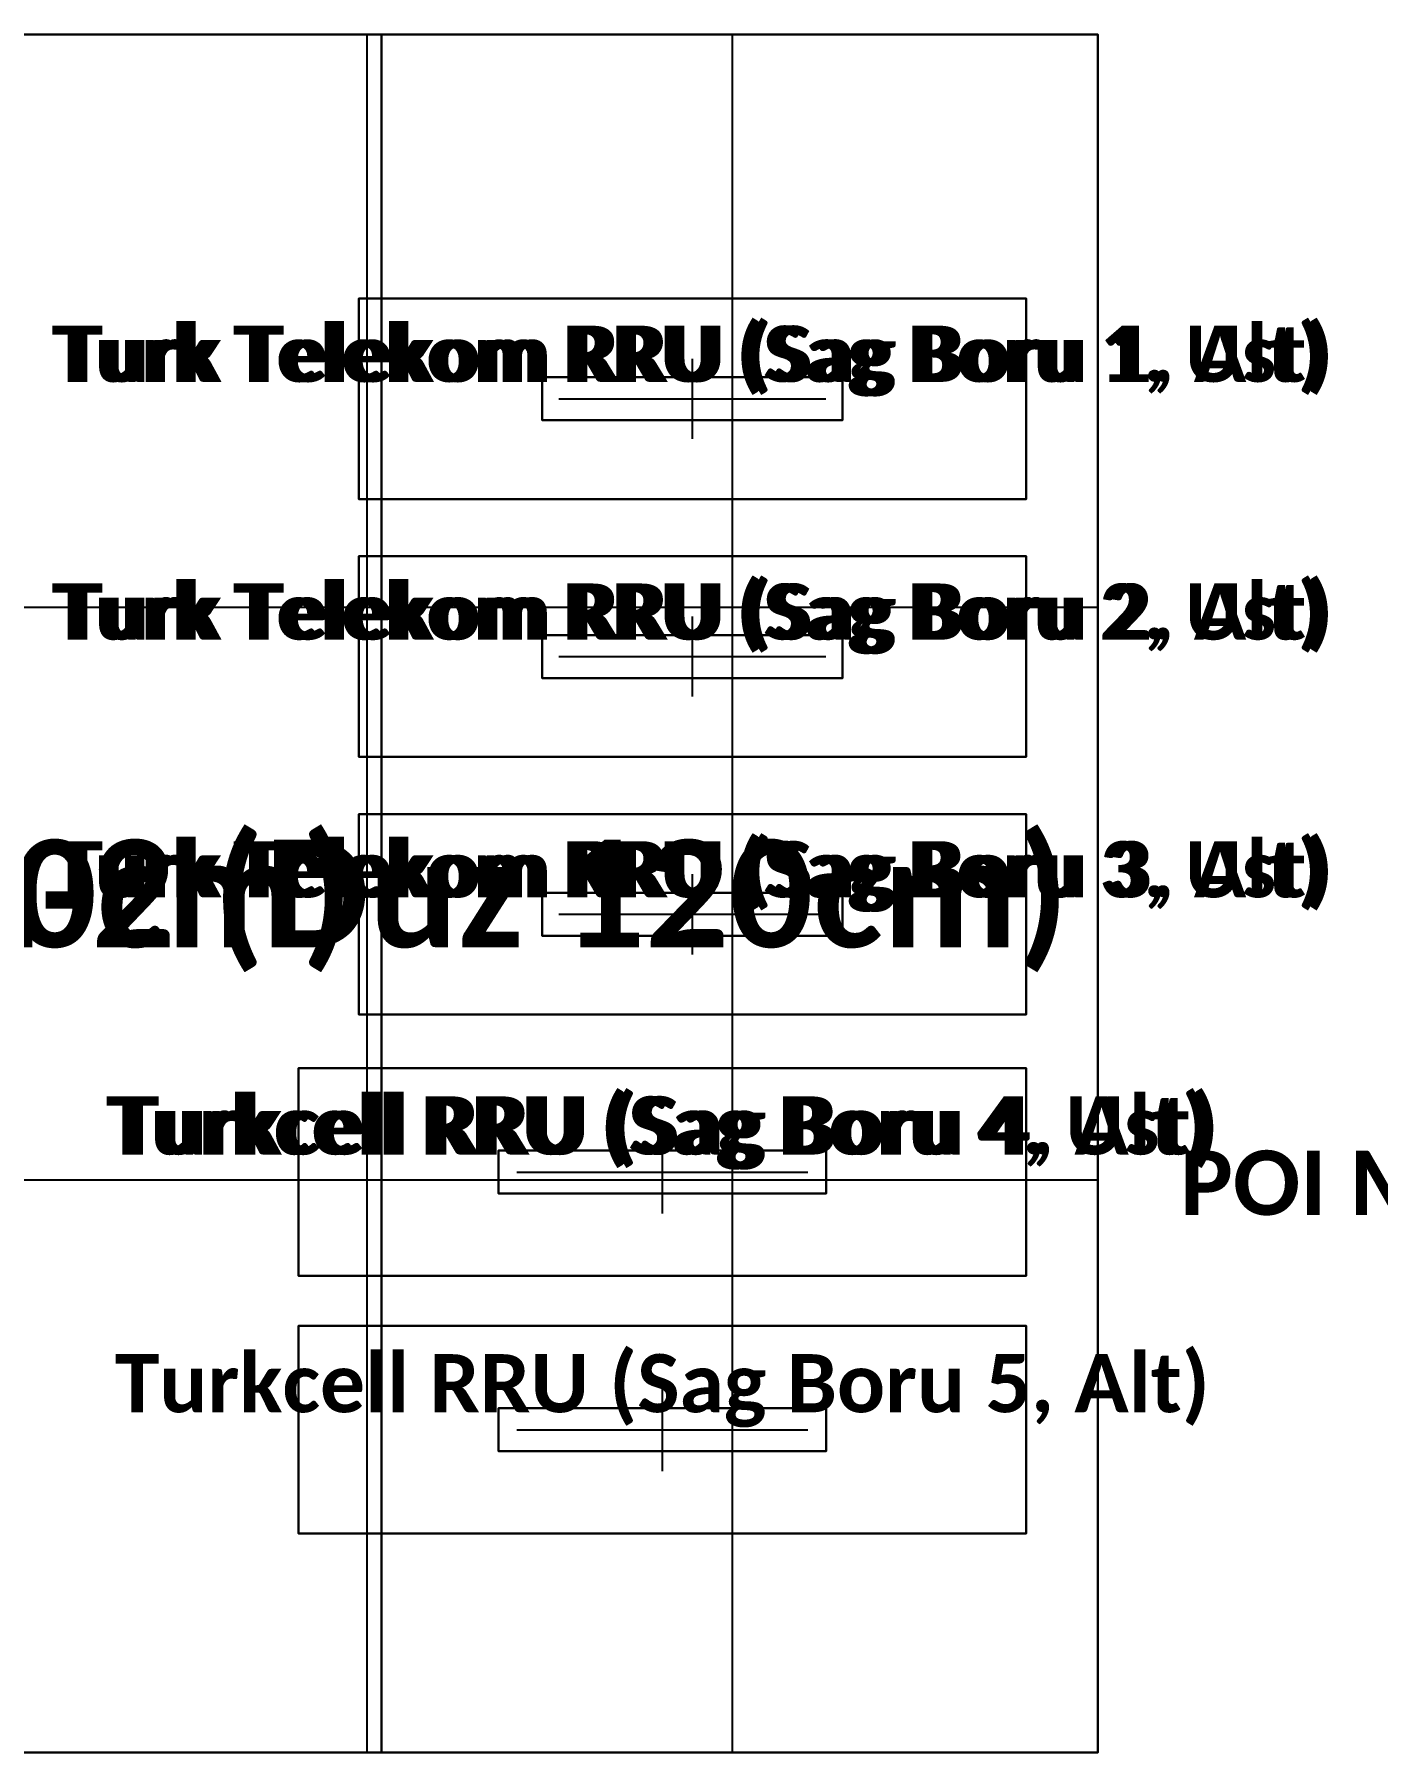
# Model space of a CAD drawing. Header units: millimetres. Extents: x -25000 to 25000, y -60388 to 35000.
# Drawn here: x 13118 to 14055, y -60256 to -59055 of the extents above; entities that cross this region are included whole.
import ezdxf
from ezdxf.enums import TextEntityAlignment as Align

# ---------------------------------------------------------------- set-up
doc = ezdxf.new("R2010")
doc.units = ezdxf.units.MM
for name, color, linetype in [('BLOK_OZEL_PLATFORM', 140, 'CONTINUOUS'), ('EKP_POI_MODULLERI', 40, 'CONTINUOUS'), ('EKP_TURK_TELEKOM_RRU', 4, 'CONTINUOUS'), ('EKP_TURKCELL_RRU', 5, 'CONTINUOUS')]:
    doc.layers.add(name, color=color, linetype=linetype)
doc.styles.get("Standard").update_dxf_attribs({"font": 'calibrib.ttf'})

msp = doc.modelspace()

# ---------------------------------------------------------------- linework, layer by layer
at = {"layer": 'BLOK_OZEL_PLATFORM'}
for p, q in [((13360, -59055.5, 18092), (12340, -59055.5, 18092)), ((13360, -59055.5, 18132), (12340, -59055.5, 18132)), ((13860, -59055.5, 18092), (12840, -59055.5, 18092)), ((13860, -59055.5, 18132), (12840, -59055.5, 18132)), ((13350, -60255.5, 18132), (13350, -59055.5, 18132)), ((13360, -60255.5, 18092), (13360, -59055.5, 18092)), ((13360, -60255.5, 18132), (13360, -59055.5, 18132)), ((13360, -59055.5, 18092), (13360, -59055.5, 18132)), ((13605, -60255.5, 18132), (13605, -59055.5, 18132)), ((13860, -60255.5, 18092), (13860, -59055.5, 18092)), ((13860, -60255.5, 18132), (13860, -59055.5, 18132)), ((13860, -59055.5, 18092), (13860, -59055.5, 18132)), ((12340, -59455.5, 18132), (13360, -59455.5, 18132)), ((12840, -59455.5, 18132), (13860, -59455.5, 18132)), ((12340, -59855.5, 18132), (13360, -59855.5, 18132)), ((12840, -59855.5, 18132), (13860, -59855.5, 18132)), ((12340, -60255.5, 18092), (13360, -60255.5, 18092)), ((12340, -60255.5, 18132), (13360, -60255.5, 18132)), ((12840, -60255.5, 18092), (13860, -60255.5, 18092)), ((12840, -60255.5, 18132), (13860, -60255.5, 18132)), ((13360, -60255.5, 18092), (13360, -60255.5, 18132)), ((13860, -60255.5, 18092), (13860, -60255.5, 18132))]:
    msp.add_line(p, q, dxfattribs=at)
for points in [[(12340, -60255.5, 18092), (13360, -60255.5, 18092), (13360, -59055.5, 18092), (12340, -59055.5, 18092)], [(12340, -60255.5, 18132), (13360, -60255.5, 18132), (13360, -59055.5, 18132), (12340, -59055.5, 18132)], [(12340, -59055.5, 18092), (13360, -59055.5, 18092), (13360, -59055.5, 18132), (12340, -59055.5, 18132)], [(12840, -60255.5, 18092), (13860, -60255.5, 18092), (13860, -59055.5, 18092), (12840, -59055.5, 18092)], [(12840, -60255.5, 18132), (13860, -60255.5, 18132), (13860, -59055.5, 18132), (12840, -59055.5, 18132)], [(12840, -59055.5, 18092), (13860, -59055.5, 18092), (13860, -59055.5, 18132), (12840, -59055.5, 18132)], [(13360, -60255.5, 18092), (13360, -59055.5, 18092), (13360, -59055.5, 18132), (13360, -60255.5, 18132)], [(13860, -60255.5, 18092), (13860, -59055.5, 18092), (13860, -59055.5, 18132), (13860, -60255.5, 18132)], [(12340, -60255.5, 18092), (13360, -60255.5, 18092), (13360, -60255.5, 18132), (12340, -60255.5, 18132)], [(12840, -60255.5, 18092), (13860, -60255.5, 18092), (13860, -60255.5, 18132), (12840, -60255.5, 18132)]]:
    msp.add_3dface(points, dxfattribs=at)
at = {"layer": 'EKP_TURK_TELEKOM_RRU'}
for p, q in [((13810, -59240, 18481), (13344, -59240, 18481)), ((13344, -59240, 18481), (13344, -59380, 18481)), ((13810, -59240, 18991), (13344, -59240, 18991)), ((13344, -59240, 18991), (13344, -59380, 18991)), ((13344, -59240, 18481), (13344, -59240, 18991)), ((13810, -59240, 19261), (13344, -59240, 19261)), ((13344, -59240, 19261), (13344, -59380, 19261)), ((13810, -59240, 19771), (13344, -59240, 19771)), ((13344, -59240, 19771), (13344, -59380, 19771)), ((13344, -59240, 19261), (13344, -59240, 19771)), ((13810, -59380, 18481), (13810, -59240, 18481)), ((13810, -59380, 18991), (13810, -59240, 18991)), ((13810, -59240, 18481), (13810, -59240, 18991)), ((13810, -59380, 19261), (13810, -59240, 19261)), ((13810, -59380, 19771), (13810, -59240, 19771)), ((13810, -59240, 19261), (13810, -59240, 19771)), ((13577, -59338, 18991), (13577, -59282, 18991)), ((13577, -59338, 19771), (13577, -59282, 19771)), ((13681.8, -59295, 18991), (13472.1, -59295, 18991)), ((13472.1, -59295, 18991), (13472.1, -59325, 18991)), ((13681.8, -59295, 19021), (13472.1, -59295, 19021)), ((13472.1, -59295, 19021), (13472.1, -59325, 19021)), ((13472.1, -59295, 18991), (13472.1, -59295, 19021)), ((13681.8, -59295, 19771), (13472.1, -59295, 19771)), ((13472.1, -59295, 19771), (13472.1, -59325, 19771)), ((13681.8, -59295, 19801), (13472.1, -59295, 19801)), ((13472.1, -59295, 19801), (13472.1, -59325, 19801)), ((13472.1, -59295, 19771), (13472.1, -59295, 19801)), ((13681.8, -59325, 18991), (13681.8, -59295, 18991)), ((13681.8, -59325, 19021), (13681.8, -59295, 19021)), ((13681.8, -59295, 18991), (13681.8, -59295, 19021)), ((13681.8, -59325, 19771), (13681.8, -59295, 19771)), ((13681.8, -59325, 19801), (13681.8, -59295, 19801)), ((13681.8, -59295, 19771), (13681.8, -59295, 19801)), ((13483.8, -59310, 18991), (13670.2, -59310, 18991)), ((13483.8, -59310, 19771), (13670.2, -59310, 19771)), ((13472.1, -59325, 18991), (13681.8, -59325, 18991)), ((13472.1, -59325, 19021), (13681.8, -59325, 19021)), ((13472.1, -59325, 18991), (13472.1, -59325, 19021)), ((13472.1, -59325, 19771), (13681.8, -59325, 19771)), ((13472.1, -59325, 19801), (13681.8, -59325, 19801)), ((13472.1, -59325, 19771), (13472.1, -59325, 19801)), ((13681.8, -59325, 18991), (13681.8, -59325, 19021)), ((13681.8, -59325, 19771), (13681.8, -59325, 19801)), ((13344, -59380, 18481), (13810, -59380, 18481)), ((13344, -59380, 18991), (13810, -59380, 18991)), ((13344, -59380, 18481), (13344, -59380, 18991)), ((13344, -59380, 19261), (13810, -59380, 19261)), ((13344, -59380, 19771), (13810, -59380, 19771)), ((13344, -59380, 19261), (13344, -59380, 19771)), ((13810, -59380, 18481), (13810, -59380, 18991)), ((13810, -59380, 19261), (13810, -59380, 19771)), ((13810, -59420, 18481), (13344, -59420, 18481)), ((13344, -59420, 18481), (13344, -59560, 18481)), ((13810, -59420, 18991), (13344, -59420, 18991)), ((13344, -59420, 18991), (13344, -59560, 18991)), ((13344, -59420, 18481), (13344, -59420, 18991)), ((13810, -59420, 19261), (13344, -59420, 19261)), ((13344, -59420, 19261), (13344, -59560, 19261)), ((13810, -59420, 19771), (13344, -59420, 19771)), ((13344, -59420, 19771), (13344, -59560, 19771)), ((13344, -59420, 19261), (13344, -59420, 19771)), ((13810, -59560, 18481), (13810, -59420, 18481)), ((13810, -59560, 18991), (13810, -59420, 18991)), ((13810, -59420, 18481), (13810, -59420, 18991)), ((13810, -59560, 19261), (13810, -59420, 19261)), ((13810, -59560, 19771), (13810, -59420, 19771)), ((13810, -59420, 19261), (13810, -59420, 19771)), ((13577, -59518, 18991), (13577, -59462, 18991)), ((13577, -59518, 19771), (13577, -59462, 19771)), ((13681.8, -59475, 18991), (13472.1, -59475, 18991)), ((13472.1, -59475, 18991), (13472.1, -59505, 18991)), ((13681.8, -59475, 19021), (13472.1, -59475, 19021)), ((13472.1, -59475, 19021), (13472.1, -59505, 19021)), ((13472.1, -59475, 18991), (13472.1, -59475, 19021)), ((13681.8, -59475, 19771), (13472.1, -59475, 19771)), ((13472.1, -59475, 19771), (13472.1, -59505, 19771)), ((13681.8, -59475, 19801), (13472.1, -59475, 19801)), ((13472.1, -59475, 19801), (13472.1, -59505, 19801)), ((13472.1, -59475, 19771), (13472.1, -59475, 19801)), ((13681.8, -59505, 18991), (13681.8, -59475, 18991)), ((13681.8, -59505, 19021), (13681.8, -59475, 19021)), ((13681.8, -59475, 18991), (13681.8, -59475, 19021)), ((13681.8, -59505, 19771), (13681.8, -59475, 19771)), ((13681.8, -59505, 19801), (13681.8, -59475, 19801)), ((13681.8, -59475, 19771), (13681.8, -59475, 19801)), ((13483.8, -59490, 18991), (13670.2, -59490, 18991)), ((13483.8, -59490, 19771), (13670.2, -59490, 19771)), ((13472.1, -59505, 18991), (13681.8, -59505, 18991)), ((13472.1, -59505, 19021), (13681.8, -59505, 19021)), ((13472.1, -59505, 18991), (13472.1, -59505, 19021)), ((13472.1, -59505, 19771), (13681.8, -59505, 19771)), ((13472.1, -59505, 19801), (13681.8, -59505, 19801)), ((13472.1, -59505, 19771), (13472.1, -59505, 19801)), ((13681.8, -59505, 18991), (13681.8, -59505, 19021)), ((13681.8, -59505, 19771), (13681.8, -59505, 19801)), ((13344, -59560, 18481), (13810, -59560, 18481)), ((13344, -59560, 18991), (13810, -59560, 18991)), ((13344, -59560, 18481), (13344, -59560, 18991)), ((13344, -59560, 19261), (13810, -59560, 19261)), ((13344, -59560, 19771), (13810, -59560, 19771)), ((13344, -59560, 19261), (13344, -59560, 19771)), ((13810, -59560, 18481), (13810, -59560, 18991)), ((13810, -59560, 19261), (13810, -59560, 19771)), ((13810, -59600, 18481), (13344, -59600, 18481)), ((13344, -59600, 18481), (13344, -59740, 18481)), ((13810, -59600, 18991), (13344, -59600, 18991)), ((13344, -59600, 18991), (13344, -59740, 18991)), ((13344, -59600, 18481), (13344, -59600, 18991)), ((13810, -59600, 19261), (13344, -59600, 19261)), ((13344, -59600, 19261), (13344, -59740, 19261)), ((13810, -59600, 19771), (13344, -59600, 19771)), ((13344, -59600, 19771), (13344, -59740, 19771)), ((13344, -59600, 19261), (13344, -59600, 19771)), ((13810, -59740, 18481), (13810, -59600, 18481)), ((13810, -59740, 18991), (13810, -59600, 18991)), ((13810, -59600, 18481), (13810, -59600, 18991)), ((13810, -59740, 19261), (13810, -59600, 19261)), ((13810, -59740, 19771), (13810, -59600, 19771)), ((13810, -59600, 19261), (13810, -59600, 19771)), ((13577, -59698, 18991), (13577, -59642, 18991)), ((13577, -59698, 19771), (13577, -59642, 19771)), ((13681.8, -59655, 18991), (13472.1, -59655, 18991)), ((13472.1, -59655, 18991), (13472.1, -59685, 18991)), ((13681.8, -59655, 19021), (13472.1, -59655, 19021)), ((13472.1, -59655, 19021), (13472.1, -59685, 19021)), ((13472.1, -59655, 18991), (13472.1, -59655, 19021)), ((13681.8, -59655, 19771), (13472.1, -59655, 19771)), ((13472.1, -59655, 19771), (13472.1, -59685, 19771)), ((13681.8, -59655, 19801), (13472.1, -59655, 19801)), ((13472.1, -59655, 19801), (13472.1, -59685, 19801)), ((13472.1, -59655, 19771), (13472.1, -59655, 19801)), ((13681.8, -59685, 18991), (13681.8, -59655, 18991)), ((13681.8, -59685, 19021), (13681.8, -59655, 19021)), ((13681.8, -59655, 18991), (13681.8, -59655, 19021)), ((13681.8, -59685, 19771), (13681.8, -59655, 19771)), ((13681.8, -59685, 19801), (13681.8, -59655, 19801)), ((13681.8, -59655, 19771), (13681.8, -59655, 19801)), ((13483.8, -59670, 18991), (13670.2, -59670, 18991)), ((13483.8, -59670, 19771), (13670.2, -59670, 19771)), ((13472.1, -59685, 18991), (13681.8, -59685, 18991)), ((13472.1, -59685, 19021), (13681.8, -59685, 19021)), ((13472.1, -59685, 18991), (13472.1, -59685, 19021)), ((13472.1, -59685, 19771), (13681.8, -59685, 19771)), ((13472.1, -59685, 19801), (13681.8, -59685, 19801)), ((13472.1, -59685, 19771), (13472.1, -59685, 19801)), ((13681.8, -59685, 18991), (13681.8, -59685, 19021)), ((13681.8, -59685, 19771), (13681.8, -59685, 19801)), ((13344, -59740, 18481), (13810, -59740, 18481)), ((13344, -59740, 18991), (13810, -59740, 18991)), ((13344, -59740, 18481), (13344, -59740, 18991)), ((13344, -59740, 19261), (13810, -59740, 19261)), ((13344, -59740, 19771), (13810, -59740, 19771)), ((13344, -59740, 19261), (13344, -59740, 19771)), ((13810, -59740, 18481), (13810, -59740, 18991)), ((13810, -59740, 19261), (13810, -59740, 19771))]:
    msp.add_line(p, q, dxfattribs=at)
for points in [[(13344, -59380, 18481), (13810, -59380, 18481), (13810, -59240, 18481), (13344, -59240, 18481)], [(13344, -59380, 18991), (13810, -59380, 18991), (13810, -59240, 18991), (13344, -59240, 18991)], [(13344, -59240, 18481), (13810, -59240, 18481), (13810, -59240, 18991), (13344, -59240, 18991)], [(13344, -59380, 18481), (13344, -59240, 18481), (13344, -59240, 18991), (13344, -59380, 18991)], [(13344, -59380, 19261), (13810, -59380, 19261), (13810, -59240, 19261), (13344, -59240, 19261)], [(13344, -59380, 19771), (13810, -59380, 19771), (13810, -59240, 19771), (13344, -59240, 19771)], [(13344, -59240, 19261), (13810, -59240, 19261), (13810, -59240, 19771), (13344, -59240, 19771)], [(13344, -59380, 19261), (13344, -59240, 19261), (13344, -59240, 19771), (13344, -59380, 19771)], [(13810, -59380, 18481), (13810, -59240, 18481), (13810, -59240, 18991), (13810, -59380, 18991)], [(13810, -59380, 19261), (13810, -59240, 19261), (13810, -59240, 19771), (13810, -59380, 19771)], [(13472.1, -59325, 18991), (13681.8, -59325, 18991), (13681.8, -59295, 18991), (13472.1, -59295, 18991)], [(13472.1, -59325, 19021), (13681.8, -59325, 19021), (13681.8, -59295, 19021), (13472.1, -59295, 19021)], [(13472.1, -59295, 18991), (13681.8, -59295, 18991), (13681.8, -59295, 19021), (13472.1, -59295, 19021)], [(13472.1, -59325, 18991), (13472.1, -59295, 18991), (13472.1, -59295, 19021), (13472.1, -59325, 19021)], [(13472.1, -59325, 19771), (13681.8, -59325, 19771), (13681.8, -59295, 19771), (13472.1, -59295, 19771)], [(13472.1, -59325, 19801), (13681.8, -59325, 19801), (13681.8, -59295, 19801), (13472.1, -59295, 19801)], [(13472.1, -59295, 19771), (13681.8, -59295, 19771), (13681.8, -59295, 19801), (13472.1, -59295, 19801)], [(13472.1, -59325, 19771), (13472.1, -59295, 19771), (13472.1, -59295, 19801), (13472.1, -59325, 19801)], [(13681.8, -59325, 18991), (13681.8, -59295, 18991), (13681.8, -59295, 19021), (13681.8, -59325, 19021)], [(13681.8, -59325, 19771), (13681.8, -59295, 19771), (13681.8, -59295, 19801), (13681.8, -59325, 19801)], [(13472.1, -59325, 18991), (13681.8, -59325, 18991), (13681.8, -59325, 19021), (13472.1, -59325, 19021)], [(13472.1, -59325, 19771), (13681.8, -59325, 19771), (13681.8, -59325, 19801), (13472.1, -59325, 19801)], [(13344, -59380, 18481), (13810, -59380, 18481), (13810, -59380, 18991), (13344, -59380, 18991)], [(13344, -59380, 19261), (13810, -59380, 19261), (13810, -59380, 19771), (13344, -59380, 19771)], [(13344, -59560, 18481), (13810, -59560, 18481), (13810, -59420, 18481), (13344, -59420, 18481)], [(13344, -59560, 18991), (13810, -59560, 18991), (13810, -59420, 18991), (13344, -59420, 18991)], [(13344, -59420, 18481), (13810, -59420, 18481), (13810, -59420, 18991), (13344, -59420, 18991)], [(13344, -59560, 18481), (13344, -59420, 18481), (13344, -59420, 18991), (13344, -59560, 18991)], [(13344, -59560, 19261), (13810, -59560, 19261), (13810, -59420, 19261), (13344, -59420, 19261)], [(13344, -59560, 19771), (13810, -59560, 19771), (13810, -59420, 19771), (13344, -59420, 19771)], [(13344, -59420, 19261), (13810, -59420, 19261), (13810, -59420, 19771), (13344, -59420, 19771)], [(13344, -59560, 19261), (13344, -59420, 19261), (13344, -59420, 19771), (13344, -59560, 19771)], [(13810, -59560, 18481), (13810, -59420, 18481), (13810, -59420, 18991), (13810, -59560, 18991)], [(13810, -59560, 19261), (13810, -59420, 19261), (13810, -59420, 19771), (13810, -59560, 19771)], [(13472.1, -59505, 18991), (13681.8, -59505, 18991), (13681.8, -59475, 18991), (13472.1, -59475, 18991)], [(13472.1, -59505, 19021), (13681.8, -59505, 19021), (13681.8, -59475, 19021), (13472.1, -59475, 19021)], [(13472.1, -59475, 18991), (13681.8, -59475, 18991), (13681.8, -59475, 19021), (13472.1, -59475, 19021)], [(13472.1, -59505, 18991), (13472.1, -59475, 18991), (13472.1, -59475, 19021), (13472.1, -59505, 19021)], [(13472.1, -59505, 19771), (13681.8, -59505, 19771), (13681.8, -59475, 19771), (13472.1, -59475, 19771)], [(13472.1, -59505, 19801), (13681.8, -59505, 19801), (13681.8, -59475, 19801), (13472.1, -59475, 19801)], [(13472.1, -59475, 19771), (13681.8, -59475, 19771), (13681.8, -59475, 19801), (13472.1, -59475, 19801)], [(13472.1, -59505, 19771), (13472.1, -59475, 19771), (13472.1, -59475, 19801), (13472.1, -59505, 19801)], [(13681.8, -59505, 18991), (13681.8, -59475, 18991), (13681.8, -59475, 19021), (13681.8, -59505, 19021)], [(13681.8, -59505, 19771), (13681.8, -59475, 19771), (13681.8, -59475, 19801), (13681.8, -59505, 19801)], [(13472.1, -59505, 18991), (13681.8, -59505, 18991), (13681.8, -59505, 19021), (13472.1, -59505, 19021)], [(13472.1, -59505, 19771), (13681.8, -59505, 19771), (13681.8, -59505, 19801), (13472.1, -59505, 19801)], [(13344, -59560, 18481), (13810, -59560, 18481), (13810, -59560, 18991), (13344, -59560, 18991)], [(13344, -59560, 19261), (13810, -59560, 19261), (13810, -59560, 19771), (13344, -59560, 19771)], [(13344, -59740, 18481), (13810, -59740, 18481), (13810, -59600, 18481), (13344, -59600, 18481)], [(13344, -59740, 18991), (13810, -59740, 18991), (13810, -59600, 18991), (13344, -59600, 18991)], [(13344, -59600, 18481), (13810, -59600, 18481), (13810, -59600, 18991), (13344, -59600, 18991)], [(13344, -59740, 18481), (13344, -59600, 18481), (13344, -59600, 18991), (13344, -59740, 18991)], [(13344, -59740, 19261), (13810, -59740, 19261), (13810, -59600, 19261), (13344, -59600, 19261)], [(13344, -59740, 19771), (13810, -59740, 19771), (13810, -59600, 19771), (13344, -59600, 19771)], [(13344, -59600, 19261), (13810, -59600, 19261), (13810, -59600, 19771), (13344, -59600, 19771)], [(13344, -59740, 19261), (13344, -59600, 19261), (13344, -59600, 19771), (13344, -59740, 19771)], [(13810, -59740, 18481), (13810, -59600, 18481), (13810, -59600, 18991), (13810, -59740, 18991)], [(13810, -59740, 19261), (13810, -59600, 19261), (13810, -59600, 19771), (13810, -59740, 19771)], [(13472.1, -59685, 18991), (13681.8, -59685, 18991), (13681.8, -59655, 18991), (13472.1, -59655, 18991)], [(13472.1, -59685, 19021), (13681.8, -59685, 19021), (13681.8, -59655, 19021), (13472.1, -59655, 19021)], [(13472.1, -59655, 18991), (13681.8, -59655, 18991), (13681.8, -59655, 19021), (13472.1, -59655, 19021)], [(13472.1, -59685, 18991), (13472.1, -59655, 18991), (13472.1, -59655, 19021), (13472.1, -59685, 19021)], [(13472.1, -59685, 19771), (13681.8, -59685, 19771), (13681.8, -59655, 19771), (13472.1, -59655, 19771)], [(13472.1, -59685, 19801), (13681.8, -59685, 19801), (13681.8, -59655, 19801), (13472.1, -59655, 19801)], [(13472.1, -59655, 19771), (13681.8, -59655, 19771), (13681.8, -59655, 19801), (13472.1, -59655, 19801)], [(13472.1, -59685, 19771), (13472.1, -59655, 19771), (13472.1, -59655, 19801), (13472.1, -59685, 19801)], [(13681.8, -59685, 18991), (13681.8, -59655, 18991), (13681.8, -59655, 19021), (13681.8, -59685, 19021)], [(13681.8, -59685, 19771), (13681.8, -59655, 19771), (13681.8, -59655, 19801), (13681.8, -59685, 19801)], [(13472.1, -59685, 18991), (13681.8, -59685, 18991), (13681.8, -59685, 19021), (13472.1, -59685, 19021)], [(13472.1, -59685, 19771), (13681.8, -59685, 19771), (13681.8, -59685, 19801), (13472.1, -59685, 19801)], [(13344, -59740, 18481), (13810, -59740, 18481), (13810, -59740, 18991), (13344, -59740, 18991)], [(13344, -59740, 19261), (13810, -59740, 19261), (13810, -59740, 19771), (13344, -59740, 19771)]]:
    msp.add_3dface(points, dxfattribs=at)
at = {"layer": 'EKP_TURKCELL_RRU'}
for p, q in [((13810, -59777.5, 18454.5), (13302, -59777.5, 18454.5)), ((13302, -59777.5, 18454.5), (13302, -59922.5, 18454.5)), ((13810, -59777.5, 19017.5), (13302, -59777.5, 19017.5)), ((13302, -59777.5, 19017.5), (13302, -59922.5, 19017.5)), ((13302, -59777.5, 18454.5), (13302, -59777.5, 19017.5)), ((13810, -59777.5, 19234.5), (13302, -59777.5, 19234.5)), ((13302, -59777.5, 19234.5), (13302, -59922.5, 19234.5)), ((13810, -59777.5, 19797.5), (13302, -59777.5, 19797.5)), ((13302, -59777.5, 19797.5), (13302, -59922.5, 19797.5)), ((13302, -59777.5, 19234.5), (13302, -59777.5, 19797.5)), ((13810, -59922.5, 18454.5), (13810, -59777.5, 18454.5)), ((13810, -59922.5, 19017.5), (13810, -59777.5, 19017.5)), ((13810, -59777.5, 18454.5), (13810, -59777.5, 19017.5)), ((13810, -59922.5, 19234.5), (13810, -59777.5, 19234.5)), ((13810, -59922.5, 19797.5), (13810, -59777.5, 19797.5)), ((13810, -59777.5, 19234.5), (13810, -59777.5, 19797.5)), ((13556, -59879, 19017.5), (13556, -59821, 19017.5)), ((13556, -59879, 19797.5), (13556, -59821, 19797.5)), ((13670.3, -59835, 19017.5), (13441.7, -59835, 19017.5)), ((13441.7, -59835, 19017.5), (13441.7, -59865, 19017.5)), ((13670.3, -59835, 19047.5), (13441.7, -59835, 19047.5)), ((13441.7, -59835, 19047.5), (13441.7, -59865, 19047.5)), ((13441.7, -59835, 19017.5), (13441.7, -59835, 19047.5)), ((13670.3, -59835, 19797.5), (13441.7, -59835, 19797.5)), ((13441.7, -59835, 19797.5), (13441.7, -59865, 19797.5)), ((13670.3, -59835, 19827.5), (13441.7, -59835, 19827.5)), ((13441.7, -59835, 19827.5), (13441.7, -59865, 19827.5)), ((13441.7, -59835, 19797.5), (13441.7, -59835, 19827.5)), ((13670.3, -59865, 19017.5), (13670.3, -59835, 19017.5)), ((13670.3, -59865, 19047.5), (13670.3, -59835, 19047.5)), ((13670.3, -59835, 19017.5), (13670.3, -59835, 19047.5)), ((13670.3, -59865, 19797.5), (13670.3, -59835, 19797.5)), ((13670.3, -59865, 19827.5), (13670.3, -59835, 19827.5)), ((13670.3, -59835, 19797.5), (13670.3, -59835, 19827.5)), ((13454.4, -59850, 19017.5), (13657.6, -59850, 19017.5)), ((13454.4, -59850, 19797.5), (13657.6, -59850, 19797.5)), ((13441.7, -59865, 19017.5), (13670.3, -59865, 19017.5)), ((13441.7, -59865, 19047.5), (13670.3, -59865, 19047.5)), ((13441.7, -59865, 19017.5), (13441.7, -59865, 19047.5)), ((13441.7, -59865, 19797.5), (13670.3, -59865, 19797.5)), ((13441.7, -59865, 19827.5), (13670.3, -59865, 19827.5)), ((13441.7, -59865, 19797.5), (13441.7, -59865, 19827.5)), ((13670.3, -59865, 19017.5), (13670.3, -59865, 19047.5)), ((13670.3, -59865, 19797.5), (13670.3, -59865, 19827.5)), ((13302, -59922.5, 18454.5), (13810, -59922.5, 18454.5)), ((13302, -59922.5, 19017.5), (13810, -59922.5, 19017.5)), ((13302, -59922.5, 18454.5), (13302, -59922.5, 19017.5)), ((13302, -59922.5, 19234.5), (13810, -59922.5, 19234.5)), ((13302, -59922.5, 19797.5), (13810, -59922.5, 19797.5)), ((13302, -59922.5, 19234.5), (13302, -59922.5, 19797.5)), ((13810, -59922.5, 18454.5), (13810, -59922.5, 19017.5)), ((13810, -59922.5, 19234.5), (13810, -59922.5, 19797.5)), ((13810, -59957.5, 18454.5), (13302, -59957.5, 18454.5)), ((13302, -59957.5, 18454.5), (13302, -60102.5, 18454.5)), ((13810, -59957.5, 19017.5), (13302, -59957.5, 19017.5)), ((13302, -59957.5, 19017.5), (13302, -60102.5, 19017.5)), ((13302, -59957.5, 18454.5), (13302, -59957.5, 19017.5)), ((13810, -60102.5, 18454.5), (13810, -59957.5, 18454.5)), ((13810, -60102.5, 19017.5), (13810, -59957.5, 19017.5)), ((13810, -59957.5, 18454.5), (13810, -59957.5, 19017.5)), ((13556, -60059, 19017.5), (13556, -60001, 19017.5)), ((13670.3, -60015, 19017.5), (13441.7, -60015, 19017.5)), ((13441.7, -60015, 19017.5), (13441.7, -60045, 19017.5)), ((13670.3, -60015, 19047.5), (13441.7, -60015, 19047.5)), ((13441.7, -60015, 19047.5), (13441.7, -60045, 19047.5)), ((13441.7, -60015, 19017.5), (13441.7, -60015, 19047.5)), ((13670.3, -60045, 19017.5), (13670.3, -60015, 19017.5)), ((13670.3, -60045, 19047.5), (13670.3, -60015, 19047.5)), ((13670.3, -60015, 19017.5), (13670.3, -60015, 19047.5)), ((13454.4, -60030, 19017.5), (13657.6, -60030, 19017.5)), ((13441.7, -60045, 19017.5), (13670.3, -60045, 19017.5)), ((13441.7, -60045, 19047.5), (13670.3, -60045, 19047.5)), ((13441.7, -60045, 19017.5), (13441.7, -60045, 19047.5)), ((13670.3, -60045, 19017.5), (13670.3, -60045, 19047.5)), ((13302, -60102.5, 18454.5), (13810, -60102.5, 18454.5)), ((13302, -60102.5, 19017.5), (13810, -60102.5, 19017.5)), ((13302, -60102.5, 18454.5), (13302, -60102.5, 19017.5)), ((13810, -60102.5, 18454.5), (13810, -60102.5, 19017.5))]:
    msp.add_line(p, q, dxfattribs=at)
for points in [[(13302, -59922.5, 18454.5), (13810, -59922.5, 18454.5), (13810, -59777.5, 18454.5), (13302, -59777.5, 18454.5)], [(13302, -59922.5, 19017.5), (13810, -59922.5, 19017.5), (13810, -59777.5, 19017.5), (13302, -59777.5, 19017.5)], [(13302, -59777.5, 18454.5), (13810, -59777.5, 18454.5), (13810, -59777.5, 19017.5), (13302, -59777.5, 19017.5)], [(13302, -59922.5, 18454.5), (13302, -59777.5, 18454.5), (13302, -59777.5, 19017.5), (13302, -59922.5, 19017.5)], [(13302, -59922.5, 19234.5), (13810, -59922.5, 19234.5), (13810, -59777.5, 19234.5), (13302, -59777.5, 19234.5)], [(13302, -59922.5, 19797.5), (13810, -59922.5, 19797.5), (13810, -59777.5, 19797.5), (13302, -59777.5, 19797.5)], [(13302, -59777.5, 19234.5), (13810, -59777.5, 19234.5), (13810, -59777.5, 19797.5), (13302, -59777.5, 19797.5)], [(13302, -59922.5, 19234.5), (13302, -59777.5, 19234.5), (13302, -59777.5, 19797.5), (13302, -59922.5, 19797.5)], [(13810, -59922.5, 18454.5), (13810, -59777.5, 18454.5), (13810, -59777.5, 19017.5), (13810, -59922.5, 19017.5)], [(13810, -59922.5, 19234.5), (13810, -59777.5, 19234.5), (13810, -59777.5, 19797.5), (13810, -59922.5, 19797.5)], [(13441.7, -59865, 19017.5), (13670.3, -59865, 19017.5), (13670.3, -59835, 19017.5), (13441.7, -59835, 19017.5)], [(13441.7, -59865, 19047.5), (13670.3, -59865, 19047.5), (13670.3, -59835, 19047.5), (13441.7, -59835, 19047.5)], [(13441.7, -59835, 19017.5), (13670.3, -59835, 19017.5), (13670.3, -59835, 19047.5), (13441.7, -59835, 19047.5)], [(13441.7, -59865, 19017.5), (13441.7, -59835, 19017.5), (13441.7, -59835, 19047.5), (13441.7, -59865, 19047.5)], [(13441.7, -59865, 19797.5), (13670.3, -59865, 19797.5), (13670.3, -59835, 19797.5), (13441.7, -59835, 19797.5)], [(13441.7, -59865, 19827.5), (13670.3, -59865, 19827.5), (13670.3, -59835, 19827.5), (13441.7, -59835, 19827.5)], [(13441.7, -59835, 19797.5), (13670.3, -59835, 19797.5), (13670.3, -59835, 19827.5), (13441.7, -59835, 19827.5)], [(13441.7, -59865, 19797.5), (13441.7, -59835, 19797.5), (13441.7, -59835, 19827.5), (13441.7, -59865, 19827.5)], [(13670.3, -59865, 19017.5), (13670.3, -59835, 19017.5), (13670.3, -59835, 19047.5), (13670.3, -59865, 19047.5)], [(13670.3, -59865, 19797.5), (13670.3, -59835, 19797.5), (13670.3, -59835, 19827.5), (13670.3, -59865, 19827.5)], [(13441.7, -59865, 19017.5), (13670.3, -59865, 19017.5), (13670.3, -59865, 19047.5), (13441.7, -59865, 19047.5)], [(13441.7, -59865, 19797.5), (13670.3, -59865, 19797.5), (13670.3, -59865, 19827.5), (13441.7, -59865, 19827.5)], [(13302, -59922.5, 18454.5), (13810, -59922.5, 18454.5), (13810, -59922.5, 19017.5), (13302, -59922.5, 19017.5)], [(13302, -59922.5, 19234.5), (13810, -59922.5, 19234.5), (13810, -59922.5, 19797.5), (13302, -59922.5, 19797.5)], [(13302, -60102.5, 18454.5), (13810, -60102.5, 18454.5), (13810, -59957.5, 18454.5), (13302, -59957.5, 18454.5)], [(13302, -60102.5, 19017.5), (13810, -60102.5, 19017.5), (13810, -59957.5, 19017.5), (13302, -59957.5, 19017.5)], [(13302, -59957.5, 18454.5), (13810, -59957.5, 18454.5), (13810, -59957.5, 19017.5), (13302, -59957.5, 19017.5)], [(13302, -60102.5, 18454.5), (13302, -59957.5, 18454.5), (13302, -59957.5, 19017.5), (13302, -60102.5, 19017.5)], [(13810, -60102.5, 18454.5), (13810, -59957.5, 18454.5), (13810, -59957.5, 19017.5), (13810, -60102.5, 19017.5)], [(13441.7, -60045, 19017.5), (13670.3, -60045, 19017.5), (13670.3, -60015, 19017.5), (13441.7, -60015, 19017.5)], [(13441.7, -60045, 19047.5), (13670.3, -60045, 19047.5), (13670.3, -60015, 19047.5), (13441.7, -60015, 19047.5)], [(13441.7, -60015, 19017.5), (13670.3, -60015, 19017.5), (13670.3, -60015, 19047.5), (13441.7, -60015, 19047.5)], [(13441.7, -60045, 19017.5), (13441.7, -60015, 19017.5), (13441.7, -60015, 19047.5), (13441.7, -60045, 19047.5)], [(13670.3, -60045, 19017.5), (13670.3, -60015, 19017.5), (13670.3, -60015, 19047.5), (13670.3, -60045, 19047.5)], [(13441.7, -60045, 19017.5), (13670.3, -60045, 19017.5), (13670.3, -60045, 19047.5), (13441.7, -60045, 19047.5)], [(13302, -60102.5, 18454.5), (13810, -60102.5, 18454.5), (13810, -60102.5, 19017.5), (13302, -60102.5, 19017.5)]]:
    msp.add_3dface(points, dxfattribs=at)

# ---------------------------------------------------------------- texts
at = {"layer": 'BLOK_OZEL_PLATFORM'}
for p in [(12850, -59655.5), (13350, -59655.5)]:
    msp.add_text('Tabla-2 (Duz 120cm)', height=75, dxfattribs=at).set_placement(p, align=Align.MIDDLE_CENTER)
at = {"layer": 'EKP_POI_MODULLERI'}
for s in ['POI Modul 1 (CB-12-POI-64F-A12)', 'POI Modul 2 (CB-12-POI-64F-A12)', 'POI Modul 3 (CB-12-POI-64F-A12)', 'POI Modul 4 (CB-12-POI-64F-A12)']:
    msp.add_text(s, height=45, dxfattribs=at).set_placement((14400, -59857.5), align=Align.MIDDLE_CENTER)
at = {"layer": 'EKP_TURK_TELEKOM_RRU'}
for s, p in [('Turk Telekom RRU (Sag Boru 1, Ust)', (13577, -59278.6)), ('Turk Telekom RRU (Sag Boru 1, Alt)', (13577, -59278.6)), ('Turk Telekom RRU (Sag Boru 2, Ust)', (13577, -59458.6)), ('Turk Telekom RRU (Sag Boru 2, Alt)', (13577, -59458.6)), ('Turk Telekom RRU (Sag Boru 3, Ust)', (13577, -59638.6)), ('Turk Telekom RRU (Sag Boru 3, Alt)', (13577, -59638.6))]:
    msp.add_text(s, height=39.2, dxfattribs=at).set_placement(p, align=Align.MIDDLE_CENTER)
at = {"layer": 'EKP_TURKCELL_RRU'}
for s, p in [('Turkcell RRU (Sag Boru 4, Ust)', (13556, -59817.5)), ('Turkcell RRU (Sag Boru 4, Alt)', (13556, -59817.5)), ('Turkcell RRU (Sag Boru 5, Alt)', (13556, -59997.5))]:
    msp.add_text(s, height=40.6, dxfattribs=at).set_placement(p, align=Align.MIDDLE_CENTER)

doc.saveas('drawing.dxf')
